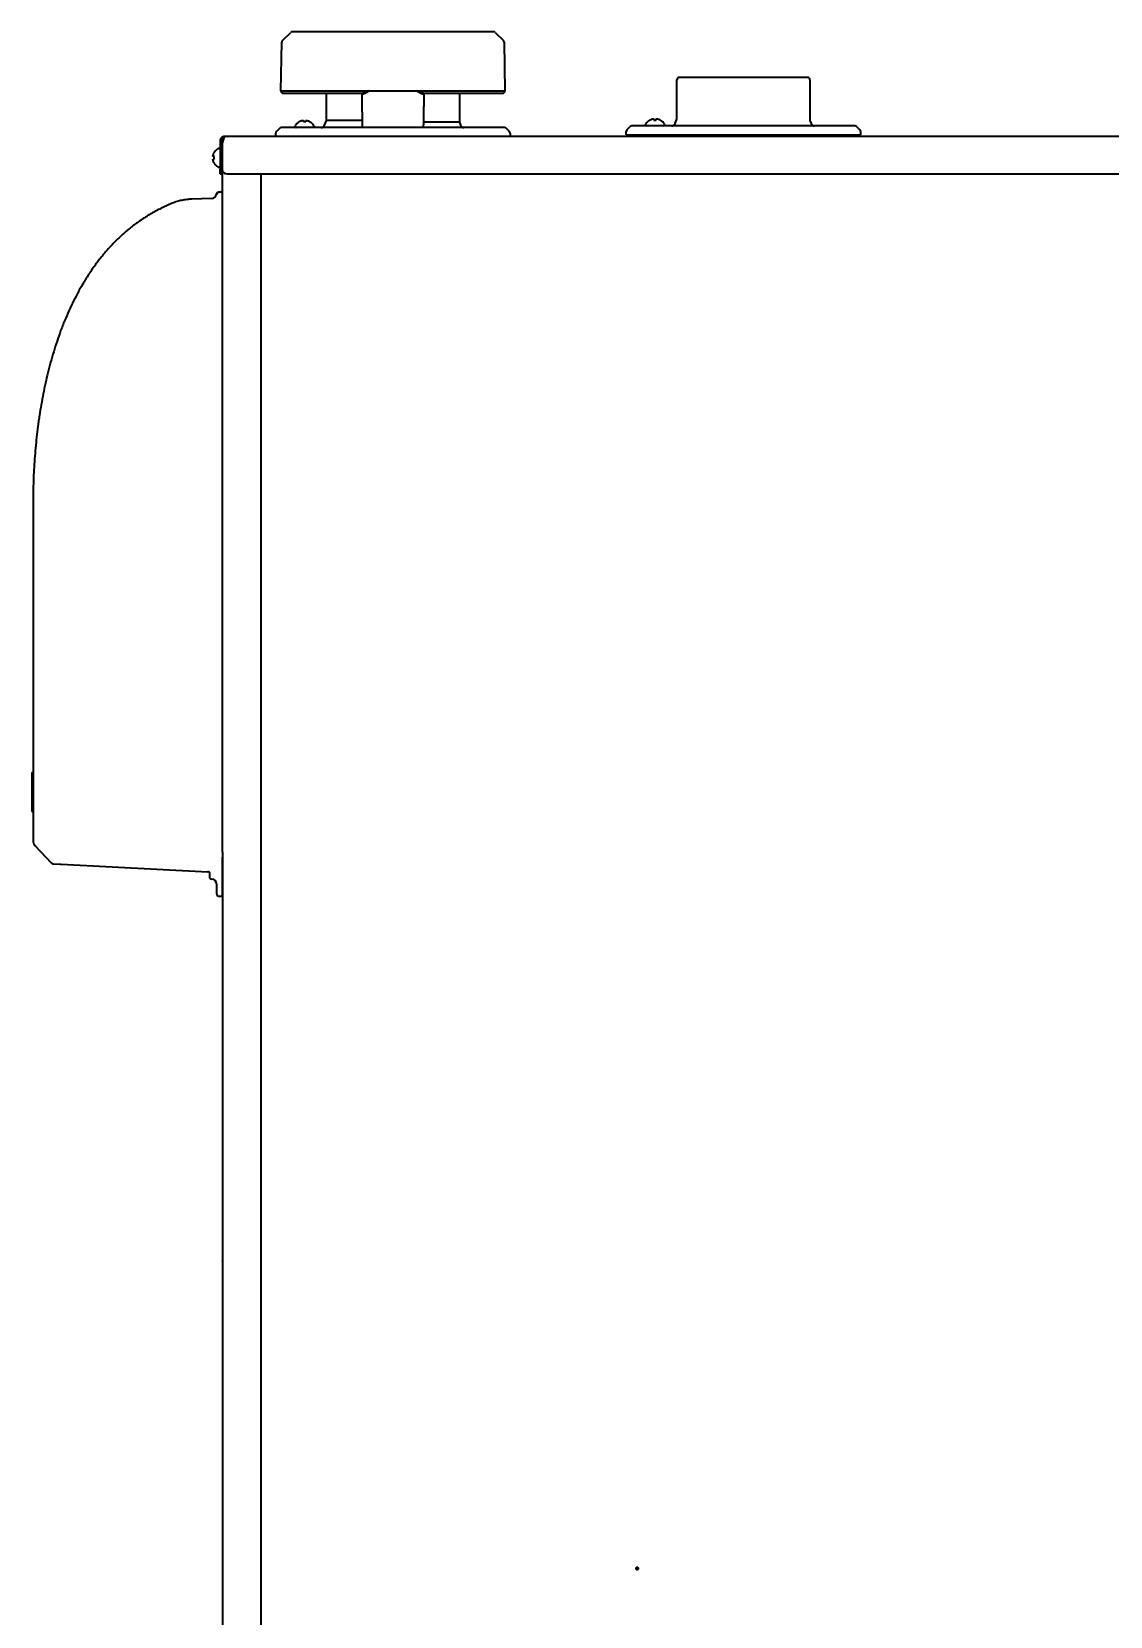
# Model space of a CAD drawing. Header units: inches. Extents: x 90 to 4162, y -443 to 3471.
# Drawn here: x 3251 to 3706, y 1648 to 2318 of the extents above; entities that cross this region are included whole.
import ezdxf

# ---------------------------------------------------------------- set-up
doc = ezdxf.new("R2010")
doc.units = ezdxf.units.IN
doc.layers.add('1', color=7, linetype='Continuous', true_color=0xffffff)

msp = doc.modelspace()

# ---------------------------------------------------------------- linework, layer by layer
at = {"layer": '1', "color": 7, "linetype": 'Continuous', "lineweight": 35}
for p, q in [((3356.84, 2314.04), (3360.33, 2317.47)), ((3445.94, 2317.76), (3361.03, 2317.76)), ((3446.64, 2317.47), (3450.13, 2314.04)), ((3356.18, 2292.76), (3356.54, 2313.35)), ((3450.42, 2313.35), (3450.78, 2292.76)), ((3523.4, 2280.98), (3523.4, 2297.46)), ((3523.4, 2280.98), (3523.4, 2297.46)), ((3541.24, 2298.46), (3524.4, 2298.46)), ((3541.24, 2298.46), (3524.4, 2298.46)), ((3543.66, 2298.46), (3541.24, 2298.46)), ((3543.66, 2298.46), (3541.24, 2298.46)), ((3545.42, 2298.46), (3543.66, 2298.46)), ((3545.42, 2298.46), (3543.66, 2298.46)), ((3557.57, 2298.46), (3545.42, 2298.46)), ((3557.57, 2298.46), (3545.42, 2298.46)), ((3559.33, 2298.46), (3557.57, 2298.46)), ((3559.33, 2298.46), (3557.57, 2298.46)), ((3561.76, 2298.46), (3559.33, 2298.46)), ((3561.76, 2298.46), (3559.33, 2298.46)), ((3578.6, 2298.46), (3561.76, 2298.46)), ((3578.6, 2298.46), (3561.76, 2298.46)), ((3579.6, 2297.46), (3579.6, 2280.21)), ((3579.6, 2297.46), (3579.6, 2280.21)), ((3356.18, 2292.74), (3356.18, 2292.76)), ((3356.18, 2292.76), (3450.78, 2292.76)), ((3357.18, 2291.76), (3390.64, 2291.76)), ((3375.38, 2280.28), (3375.38, 2291.76)), ((3375.38, 2280.28), (3375.38, 2291.76)), ((3416.33, 2291.76), (3449.78, 2291.76)), ((3431.58, 2291.76), (3431.58, 2279.51)), ((3431.58, 2291.76), (3431.58, 2279.51)), ((3450.78, 2292.76), (3450.78, 2292.74)), ((3354.28, 2275.55), (3355.69, 2276.96)), ((3354.28, 2275.55), (3355.69, 2276.96)), ((3450.57, 2277.26), (3356.4, 2277.26)), ((3450.57, 2277.26), (3356.4, 2277.26)), ((3362.17, 2277.69), (3362.17, 2277.89)), ((3366.16, 2277.26), (3362.56, 2277.29)), ((3363.88, 2279.75), (3363.88, 2279.72)), ((3368.48, 2279.68), (3368.48, 2279.71)), ((3370.17, 2277.82), (3370.16, 2277.62)), ((3374.64, 2278.24), (3375.38, 2280.28)), ((3374.64, 2278.24), (3375.38, 2280.28)), ((3390.36, 2280.28), (3375.38, 2280.28)), ((3390.36, 2280.28), (3375.38, 2280.28)), ((3431.58, 2279.51), (3416.57, 2279.51)), ((3431.58, 2279.51), (3416.57, 2279.51)), ((3431.58, 2279.51), (3432.04, 2278.24)), ((3431.58, 2279.51), (3432.04, 2278.24)), ((3451.28, 2276.96), (3452.69, 2275.55)), ((3451.28, 2276.96), (3452.69, 2275.55)), ((3502.29, 2276.25), (3503.7, 2277.66)), ((3502.29, 2276.25), (3503.7, 2277.66)), ((3598.58, 2277.96), (3504.41, 2277.96)), ((3598.58, 2277.96), (3504.41, 2277.96)), ((3510.17, 2278.36), (3510.17, 2278.56)), ((3511.87, 2280.43), (3511.87, 2280.4)), ((3516.47, 2280.4), (3516.47, 2280.43)), ((3518.17, 2278.56), (3518.17, 2278.36)), ((3522.66, 2278.94), (3523.4, 2280.98)), ((3522.66, 2278.94), (3523.4, 2280.98)), ((3579.6, 2280.21), (3580.06, 2278.94)), ((3579.6, 2280.21), (3580.06, 2278.94)), ((3599.29, 2277.66), (3600.7, 2276.25)), ((3599.29, 2277.66), (3600.7, 2276.25)), ((3330.5, 2271.66), (3330.5, 2271.54)), ((3330.5, 2271.54), (3330.5, 2270.7)), ((3330.5, 2270.7), (3330.5, 2259.66)), ((3331.3, 2271.66), (3331.3, 2271.54)), ((3331.3, 2270.7), (3331.3, 2271.54)), ((3331.3, 2270.7), (3331.3, 2259.66)), ((3331.4, 2270.7), (3331.4, 2259.66)), ((3331.58, 2271.54), (3331.64, 2271.66)), ((3332.55, 2273.46), (3332.3, 2273.46)), ((3332.55, 2273.46), (3332.52, 2273.45)), ((3991.25, 2273.46), (3332.55, 2273.46)), ((3353.98, 2273.46), (3353.98, 2274.84)), ((3353.98, 2273.46), (3353.98, 2274.84)), ((3452.98, 2274.84), (3452.98, 2273.46)), ((3452.98, 2274.84), (3452.98, 2273.46)), ((3502, 2274.16), (3502, 2275.54)), ((3502, 2274.16), (3502, 2275.54)), ((3502, 2274.16), (3560.09, 2274.16)), ((3502, 2274.16), (3560.09, 2274.16)), ((3536.59, 2274.16), (3536.59, 2273.46)), ((3536.59, 2274.16), (3536.59, 2273.46)), ((3560.09, 2274.16), (3601, 2274.16)), ((3560.09, 2274.16), (3601, 2274.16)), ((3601, 2275.54), (3601, 2274.16)), ((3601, 2275.54), (3601, 2274.16)), ((3328.05, 2266.76), (3328.02, 2266.76)), ((3329.9, 2268.46), (3330.1, 2268.46)), ((3331.3, 2266.06), (3331.4, 2266.06)), ((3328.02, 2262.16), (3328.05, 2262.16)), ((3330.1, 2260.46), (3329.9, 2260.46)), ((3330.5, 2257.66), (3330.5, 2259.66)), ((3330.5, 2257.66), (3331.3, 2257.66)), ((3331.4, 2262.86), (3331.3, 2262.86)), ((3331.3, 2257.66), (3331.3, 2259.66)), ((3331.48, 2242.42), (3331.48, 2257.66)), ((3333.4, 2257.66), (3990.4, 2257.66)), ((3347.7, 2257.66), (3347.7, 1254.96)), ((3331.48, 2249.96), (3329.92, 2249.9)), ((3331.48, 2248.49), (3331.48, 2249.96)), ((3327.05, 2247.3), (3318.51, 2247)), ((3331.5, 2244.43), (3331.48, 2244.43)), ((3331.5, 1971.02), (3331.48, 2242.42)), ((3251.48, 2118.8), (3251.48, 1975.85)), ((3250.98, 2004.72), (3251.48, 2004.72)), ((3250.91, 1999.34), (3250.98, 1999.34)), ((3250.98, 1996.21), (3250.98, 1995.87)), ((3250.98, 1993.58), (3250.91, 1993.58)), ((3250.98, 1988.19), (3251.48, 1988.19)), ((3252.3, 1973.78), (3252.32, 1973.76)), ((3252.32, 1973.76), (3259.19, 1966.52)), ((3331.48, 1965.5), (3331.48, 1969.03)), ((3331.5, 1971.02), (3331.5, 1348.41)), ((3259.86, 1966.21), (3260.06, 1966.2)), ((3260.06, 1966.2), (3262.94, 1966.05)), ((3262.94, 1966.05), (3263.42, 1966.02)), ((3263.42, 1966.02), (3325.33, 1962.78)), ((3325.33, 1962.78), (3325.42, 1962.78)), ((3325.98, 1962.52), (3325.98, 1961.83)), ((3325.98, 1961.83), (3325.98, 1960.66)), ((3331.48, 1968.37), (3331.5, 1968.37)), ((3331.5, 1965.54), (3331.48, 1965.54)), ((3331.48, 1953.92), (3331.48, 1965.5)), ((3326.94, 1959.66), (3327.05, 1959.66)), ((3328.98, 1957.66), (3328.98, 1953.51)), ((3329.94, 1952.51), (3331.48, 1952.45)), ((3331.48, 1952.45), (3331.48, 1953.92)), ((3331.48, 1950.88), (3331.48, 1681.03)), ((3331.5, 1805.63), (3331.48, 1805.63))]:
    msp.add_line(p, q, dxfattribs=at)
for centre, radius, start, end in [((3361.03, 2316.76), 1, 90, 134.5), ((3445.94, 2316.76), 1, 45.5, 90), ((3357.54, 2313.33), 1, 134.5, 179), ((3449.42, 2313.33), 1, 1, 45.5), ((3524.4, 2297.46), 1, 90, 180), ((3524.4, 2297.46), 1, 90, 180), ((3578.6, 2297.46), 1, 0, 90), ((3578.6, 2297.46), 1, 0, 90), ((3357.18, 2292.76), 1, 181, 270), ((3449.78, 2292.76), 1, 270, 359), ((3356.4, 2276.26), 1, 90, 135), ((3356.4, 2276.26), 1, 90, 135), ((3362.57, 2277.89), 0.4, 149.19882, 179.5), ((3362.57, 2277.69), 0.4, 179.5, 269.5), ((3366.35, 2275.63), 4.8, 121.08135, 149.19882), ((3363.96, 2276.68), 0.6, 75.45719, 89.5), ((3366.15, 2275.95), 3.78, 89.50347, 97.10405), ((3366.15, 2275.95), 3.78, 81.89593, 89.49655), ((3365.95, 2275.64), 4.8, 29.80118, 57.91627), ((3369.76, 2277.63), 0.4, 292.86625, 359.5), ((3369.77, 2277.83), 0.4, 359.5, 29.80118), ((3373.23, 2278.76), 1.5, 270, 340), ((3373.23, 2278.76), 1.5, 270, 340), ((3433.45, 2278.76), 1.5, 200, 270), ((3433.45, 2278.76), 1.5, 200, 270), ((3450.57, 2276.26), 1, 45, 90), ((3450.57, 2276.26), 1, 45, 90), ((3504.41, 2276.96), 1, 90, 135), ((3504.41, 2276.96), 1, 90, 135), ((3510.57, 2278.56), 0.4, 149.69882, 180), ((3510.57, 2278.36), 0.4, 180, 270), ((3514.37, 2276.34), 4.8, 121.37271, 149.69882), ((3513.98, 2276.34), 4.8, 30.30118, 58.62729), ((3517.77, 2278.36), 0.4, 270, 0), ((3517.77, 2278.56), 0.4, 0, 30.30118), ((3521.25, 2279.46), 1.5, 270, 340), ((3521.25, 2279.46), 1.5, 270, 340), ((3581.47, 2279.46), 1.5, 200, 270), ((3581.47, 2279.46), 1.5, 200, 270), ((3598.58, 2276.96), 1, 45, 90), ((3598.58, 2276.96), 1, 45, 90), ((3333.4, 2270.7), 2, 155, 180), ((3354.98, 2274.84), 1, 135, 180), ((3354.98, 2274.84), 1, 135, 180), ((3451.98, 2274.84), 1, 0, 45), ((3451.98, 2274.84), 1, 0, 45), ((3503, 2275.54), 1, 135, 180), ((3503, 2275.54), 1, 135, 180), ((3600, 2275.54), 1, 0, 45), ((3600, 2275.54), 1, 0, 45), ((3332.12, 2264.26), 4.8, 120.30118, 148.62729), ((3329.9, 2268.06), 0.4, 90, 120.30118), ((3330.1, 2268.06), 0.4, 0, 90), ((3332.12, 2264.66), 4.8, 211.37271, 239.69882), ((3329.9, 2260.86), 0.4, 239.69882, 270), ((3330.1, 2260.86), 0.4, 270, 0), ((3333.4, 2259.66), 2, 180, 270), ((3329.95, 2248.9), 1, 92, 172.37643), ((3326.98, 2249.3), 2, 272, 352.37643), ((3259.92, 1967.21), 1, 223.5, 267), ((3326.98, 1960.66), 1, 180, 268), ((3326.98, 1957.66), 2, 0, 88), ((3329.98, 1953.51), 1, 180, 268), ((3330.5, 1798.42), 1, 348.582, 0)]:
    msp.add_arc(centre, radius, start, end, dxfattribs=at)
at = {"layer": '1', "color": 7, "linetype": 'Continuous', "lineweight": 35, "extrusion": (0, 0, -1)}
for centre, major_axis, ratio, start_param, end_param in [((3329.95, 2248.9), (0.035, -0.999), 0.99992, 1.732165, 3.141593), ((3254.48, 1975.85), (-0.03, 3), 0.999945, 4.711245, 4.721764), ((3253.75, 1975.16), (-1.45, -1.38), 0.215792, 5.749991, 6.283185), ((3253.77, 1975.14), (-1.45, -1.38), 0.267944, 5.759002, 6.283185)]:
    msp.add_ellipse(centre, major_axis=major_axis, ratio=ratio, start_param=start_param, end_param=end_param, dxfattribs=at)
at = {"layer": '1', "color": 7, "linetype": 'Continuous', "lineweight": 35}
for points, degree in [([(3390.27, 2291.89), (3390.53, 2277.26)], 1), ([(3416.05, 2291.78), (3416.25, 2291.74)], 1), ([(3416.44, 2277.26), (3416.7, 2291.89)], 1), ([(3365.19, 2280.26), (3365.21, 2280.26), (3365.27, 2280.27), (3365.34, 2280.27), (3365.41, 2280.28), (3365.48, 2280.27), (3365.55, 2280.27), (3365.62, 2280.27), (3365.66, 2280.26), (3365.69, 2280.26)], 3), ([(3365.69, 2280.26), (3365.69, 2280.24), (3365.69, 2280.21), (3365.69, 2280.16), (3365.69, 2280.11), (3365.69, 2280.04), (3365.69, 2279.98), (3365.68, 2279.9), (3365.68, 2279.82), (3365.68, 2279.75), (3365.68, 2279.71)], 3), ([(3366.69, 2280.25), (3366.71, 2280.25), (3366.76, 2280.26), (3366.83, 2280.26), (3366.9, 2280.26), (3366.97, 2280.26), (3367.04, 2280.26), (3367.12, 2280.25), (3367.16, 2280.25), (3367.19, 2280.24)], 3), ([(3367.19, 2280.24), (3367.24, 2280.23), (3367.35, 2280.2), (3367.51, 2280.15), (3367.67, 2280.09), (3367.82, 2280.03), (3367.98, 2279.96), (3368.13, 2279.88), (3368.3, 2279.79), (3368.42, 2279.72), (3368.48, 2279.68)], 3), ([(3513.17, 2280.95), (3513.2, 2280.96), (3513.25, 2280.96), (3513.32, 2280.97), (3513.39, 2280.97), (3513.46, 2280.97), (3513.53, 2280.97), (3513.6, 2280.96), (3513.65, 2280.96), (3513.67, 2280.95)], 3), ([(3513.67, 2280.95), (3513.67, 2280.94), (3513.67, 2280.91), (3513.67, 2280.86), (3513.67, 2280.8), (3513.67, 2280.74), (3513.67, 2280.67), (3513.67, 2280.6), (3513.67, 2280.51), (3513.67, 2280.44), (3513.67, 2280.4)], 3), ([(3513.67, 2280.4), (3513.84, 2280.42), (3514.17, 2280.45), (3514.51, 2280.42), (3514.67, 2280.4)], 3), ([(3514.67, 2280.95), (3514.7, 2280.96), (3514.75, 2280.96), (3514.83, 2280.97), (3514.9, 2280.97), (3514.97, 2280.97), (3515.04, 2280.97), (3515.11, 2280.96), (3515.15, 2280.96), (3515.17, 2280.95)], 3), ([(3515.17, 2280.95), (3515.23, 2280.94), (3515.34, 2280.91), (3515.5, 2280.86), (3515.66, 2280.8), (3515.81, 2280.74), (3515.96, 2280.67), (3516.12, 2280.6), (3516.29, 2280.51), (3516.41, 2280.44), (3516.47, 2280.4)], 3), ([(3331.3, 2271.66), (3330.5, 2271.66)], 1), ([(3327.5, 2264.96), (3327.5, 2264.98), (3327.49, 2265.03), (3327.49, 2265.11), (3327.48, 2265.18), (3327.48, 2265.25), (3327.49, 2265.32), (3327.49, 2265.39), (3327.5, 2265.43), (3327.5, 2265.46)], 3), ([(3327.5, 2263.46), (3327.5, 2263.48), (3327.49, 2263.53), (3327.49, 2263.6), (3327.48, 2263.67), (3327.48, 2263.74), (3327.49, 2263.81), (3327.49, 2263.89), (3327.5, 2263.93), (3327.5, 2263.96)], 3), ([(3327.5, 2265.46), (3327.51, 2265.51), (3327.54, 2265.62), (3327.6, 2265.78), (3327.65, 2265.94), (3327.71, 2266.09), (3327.78, 2266.25), (3327.85, 2266.4), (3327.94, 2266.57), (3328.01, 2266.69), (3328.05, 2266.76)], 3), ([(3327.5, 2263.96), (3327.51, 2263.96), (3327.54, 2263.96), (3327.6, 2263.96), (3327.65, 2263.96), (3327.71, 2263.96), (3327.78, 2263.96), (3327.85, 2263.96), (3327.94, 2263.96), (3328.01, 2263.96), (3328.05, 2263.96)], 3), ([(3328.05, 2263.96), (3328.03, 2264.12), (3328.01, 2264.46), (3328.03, 2264.79), (3328.05, 2264.96)], 3), ([(3318.51, 2247), (3318.5, 2247), (3318.49, 2247), (3318.48, 2247)], 3)]:
    msp.add_open_spline(points, degree=degree, dxfattribs=at)
for points, knots in [([(3390.28, 2291.71), (3390.28, 2291.71), (3390.28, 2291.7), (3390.28, 2291.69), (3390.28, 2291.68), (3390.29, 2291.68), (3390.29, 2291.67), (3390.29, 2291.66), (3390.29, 2291.65), (3390.29, 2291.64), (3390.29, 2291.63), (3390.29, 2291.63), (3390.3, 2291.62), (3390.3, 2291.61), (3390.3, 2291.6), (3390.3, 2291.59), (3390.31, 2291.58), (3390.31, 2291.57), (3390.32, 2291.56), (3390.32, 2291.55), (3390.33, 2291.54), (3390.33, 2291.53), (3390.34, 2291.53), (3390.35, 2291.52), (3390.35, 2291.52), (3390.36, 2291.52), (3390.37, 2291.51), (3390.38, 2291.51), (3390.38, 2291.51), (3390.39, 2291.51)], [0, 0, 0, 0, 0.017533, 0.041523, 0.065552, 0.089626, 0.11375, 0.13793, 0.162169, 0.186474, 0.210849, 0.2353, 0.259831, 0.284448, 0.309154, 0.358, 0.406777, 0.455521, 0.50427, 0.55306, 0.601929, 0.650912, 0.700045, 0.749366, 0.798909, 0.84871, 0.898803, 0.949222, 1, 1, 1, 1]), ([(3390.39, 2291.51), (3390.39, 2291.51), (3390.39, 2291.51), (3390.4, 2291.51), (3390.41, 2291.51), (3390.42, 2291.51), (3390.43, 2291.51), (3390.43, 2291.51), (3390.44, 2291.51), (3390.45, 2291.51), (3390.46, 2291.51), (3390.47, 2291.51), (3390.48, 2291.51), (3390.49, 2291.51), (3390.5, 2291.51), (3390.51, 2291.51), (3390.52, 2291.51), (3390.53, 2291.51), (3390.54, 2291.51), (3390.55, 2291.51), (3390.57, 2291.51), (3390.58, 2291.51), (3390.59, 2291.51), (3390.6, 2291.51), (3390.61, 2291.51), (3390.63, 2291.51), (3390.64, 2291.51), (3390.65, 2291.51), (3390.66, 2291.51), (3390.68, 2291.51), (3390.69, 2291.51), (3390.7, 2291.51), (3390.72, 2291.51), (3390.73, 2291.51), (3390.75, 2291.51), (3390.76, 2291.51), (3390.78, 2291.51), (3390.79, 2291.51), (3390.81, 2291.51), (3390.82, 2291.51), (3390.84, 2291.51), (3390.85, 2291.51), (3390.85, 2291.51)], [0, 0, 0, 0, 0.02538, 0.05074, 0.076081, 0.101403, 0.126705, 0.151987, 0.17725, 0.202494, 0.227718, 0.252922, 0.278107, 0.303273, 0.328419, 0.353545, 0.378653, 0.40374, 0.428808, 0.453857, 0.478886, 0.503896, 0.528886, 0.553857, 0.578808, 0.60374, 0.628652, 0.653545, 0.678418, 0.703272, 0.728106, 0.752921, 0.777717, 0.802493, 0.827249, 0.851986, 0.876704, 0.901402, 0.926081, 0.95074, 0.97538, 1, 1, 1, 1]), ([(3393.4, 2292.74), (3393.39, 2292.73), (3393.37, 2292.72), (3393.33, 2292.71), (3393.29, 2292.69), (3393.26, 2292.68), (3393.22, 2292.66), (3393.19, 2292.65), (3393.15, 2292.63), (3393.12, 2292.62), (3393.09, 2292.6), (3393.05, 2292.59), (3393.02, 2292.57), (3392.99, 2292.56), (3392.95, 2292.54), (3392.92, 2292.53), (3392.89, 2292.52), (3392.86, 2292.5), (3392.83, 2292.49), (3392.79, 2292.48), (3392.76, 2292.46), (3392.73, 2292.45), (3392.7, 2292.44), (3392.67, 2292.42), (3392.64, 2292.41), (3392.61, 2292.4), (3392.59, 2292.39), (3392.56, 2292.37), (3392.53, 2292.36), (3392.5, 2292.35), (3392.47, 2292.34), (3392.45, 2292.33), (3392.42, 2292.31), (3392.39, 2292.3), (3392.37, 2292.29), (3392.34, 2292.28), (3392.31, 2292.27), (3392.29, 2292.26), (3392.26, 2292.25), (3392.24, 2292.24), (3392.21, 2292.23), (3392.19, 2292.22), (3392.17, 2292.21), (3392.14, 2292.2), (3392.12, 2292.19), (3392.1, 2292.18), (3392.07, 2292.17), (3392.05, 2292.16), (3392.03, 2292.15), (3392.01, 2292.14), (3391.99, 2292.14), (3391.96, 2292.13), (3391.94, 2292.12), (3391.92, 2292.11), (3391.9, 2292.1), (3391.88, 2292.09), (3391.86, 2292.09), (3391.84, 2292.08), (3391.82, 2292.07), (3391.8, 2292.06), (3391.79, 2292.06), (3391.77, 2292.05), (3391.75, 2292.04), (3391.73, 2292.04), (3391.71, 2292.03), (3391.7, 2292.02), (3391.68, 2292.02), (3391.65, 2292.01), (3391.61, 2291.99), (3391.56, 2291.97), (3391.51, 2291.95), (3391.46, 2291.94), (3391.41, 2291.92), (3391.37, 2291.91), (3391.32, 2291.89), (3391.28, 2291.88), (3391.23, 2291.86), (3391.19, 2291.85), (3391.15, 2291.84), (3391.11, 2291.83), (3391.07, 2291.82), (3391.03, 2291.81), (3390.99, 2291.8), (3390.96, 2291.79), (3390.92, 2291.79), (3390.89, 2291.78), (3390.85, 2291.77), (3390.82, 2291.77), (3390.79, 2291.77), (3390.75, 2291.76), (3390.72, 2291.76), (3390.69, 2291.76), (3390.67, 2291.76), (3390.65, 2291.76), (3390.64, 2291.76)], [0, 0, 0, 0, 0.011672, 0.023259, 0.03476, 0.046176, 0.057505, 0.068749, 0.079908, 0.09098, 0.101967, 0.112867, 0.123682, 0.134411, 0.145054, 0.155611, 0.166082, 0.176467, 0.186766, 0.196979, 0.207106, 0.217146, 0.227101, 0.23697, 0.246752, 0.256449, 0.266059, 0.275583, 0.285021, 0.294373, 0.303639, 0.312819, 0.321912, 0.33092, 0.339841, 0.348677, 0.357426, 0.36609, 0.374667, 0.383158, 0.391564, 0.399883, 0.408116, 0.416263, 0.424325, 0.4323, 0.44019, 0.447994, 0.455712, 0.463344, 0.47089, 0.478351, 0.485726, 0.493015, 0.500218, 0.507336, 0.514368, 0.521315, 0.528176, 0.534951, 0.541641, 0.548246, 0.554765, 0.561199, 0.567547, 0.573811, 0.579988, 0.586081, 0.604999, 0.623671, 0.642098, 0.660281, 0.67822, 0.695916, 0.713369, 0.73058, 0.74755, 0.76428, 0.780769, 0.79702, 0.813033, 0.828809, 0.844349, 0.859653, 0.874723, 0.88956, 0.904165, 0.918538, 0.932682, 0.946598, 0.960286, 0.973748, 0.986986, 1, 1, 1, 1]), ([(3390.85, 2291.51), (3390.86, 2291.51), (3390.86, 2291.51), (3390.88, 2291.51), (3390.89, 2291.51), (3390.9, 2291.51), (3390.91, 2291.52), (3390.93, 2291.52), (3390.94, 2291.52), (3390.95, 2291.52), (3390.97, 2291.52), (3390.98, 2291.52), (3391, 2291.53), (3391.01, 2291.53), (3391.02, 2291.53), (3391.04, 2291.53), (3391.05, 2291.54), (3391.07, 2291.54), (3391.08, 2291.54), (3391.1, 2291.55), (3391.11, 2291.55), (3391.13, 2291.56), (3391.14, 2291.56), (3391.16, 2291.57), (3391.17, 2291.57), (3391.19, 2291.57), (3391.21, 2291.58), (3391.22, 2291.59), (3391.24, 2291.59), (3391.26, 2291.6), (3391.3, 2291.61), (3391.38, 2291.64), (3391.5, 2291.7), (3391.63, 2291.76), (3391.76, 2291.82), (3391.88, 2291.88), (3391.99, 2291.94), (3392.1, 2292), (3392.2, 2292.05), (3392.29, 2292.11), (3392.39, 2292.16), (3392.48, 2292.21), (3392.55, 2292.25), (3392.59, 2292.27), (3392.64, 2292.3), (3392.69, 2292.33), (3392.74, 2292.36), (3392.79, 2292.39), (3392.84, 2292.42), (3392.89, 2292.45), (3392.95, 2292.48), (3393, 2292.51), (3393.06, 2292.54), (3393.11, 2292.57), (3393.17, 2292.6), (3393.23, 2292.64), (3393.28, 2292.67), (3393.34, 2292.7), (3393.38, 2292.73), (3393.4, 2292.74)], [0, 0, 0, 0, 0.006738, 0.013499, 0.020284, 0.027094, 0.033929, 0.04079, 0.047676, 0.05459, 0.06153, 0.068497, 0.075493, 0.082517, 0.089569, 0.096651, 0.103762, 0.110903, 0.118075, 0.125278, 0.132512, 0.139777, 0.147075, 0.154405, 0.161768, 0.169164, 0.176594, 0.184057, 0.191555, 0.199088, 0.206656, 0.254567, 0.305162, 0.358506, 0.414655, 0.457585, 0.501321, 0.545878, 0.578226, 0.612681, 0.649245, 0.687919, 0.704392, 0.721099, 0.738041, 0.755219, 0.772632, 0.79028, 0.808165, 0.826285, 0.844641, 0.863233, 0.882062, 0.901126, 0.920428, 0.939966, 0.95974, 0.979752, 1, 1, 1, 1]), ([(3416.33, 2291.76), (3416.33, 2291.76), (3416.32, 2291.76), (3416.3, 2291.76), (3416.29, 2291.76), (3416.27, 2291.76), (3416.26, 2291.76), (3416.24, 2291.76), (3416.23, 2291.76), (3416.21, 2291.76), (3416.2, 2291.76), (3416.18, 2291.77), (3416.17, 2291.77), (3416.15, 2291.77), (3416.13, 2291.77), (3416.12, 2291.77), (3416.1, 2291.78), (3416.08, 2291.78), (3416.06, 2291.78), (3416.05, 2291.79), (3416.03, 2291.79), (3416.01, 2291.79), (3415.99, 2291.8), (3415.98, 2291.8), (3415.96, 2291.8), (3415.94, 2291.81), (3415.92, 2291.81), (3415.9, 2291.82), (3415.88, 2291.82), (3415.86, 2291.83), (3415.84, 2291.83), (3415.82, 2291.84), (3415.8, 2291.84), (3415.78, 2291.85), (3415.76, 2291.86), (3415.74, 2291.86), (3415.72, 2291.87), (3415.7, 2291.88), (3415.67, 2291.88), (3415.65, 2291.89), (3415.63, 2291.9), (3415.61, 2291.9), (3415.58, 2291.91), (3415.56, 2291.92), (3415.54, 2291.93), (3415.52, 2291.93), (3415.49, 2291.94), (3415.47, 2291.95), (3415.44, 2291.96), (3415.42, 2291.97), (3415.4, 2291.98), (3415.37, 2291.99), (3415.35, 2292), (3415.32, 2292), (3415.3, 2292.01), (3415.27, 2292.02), (3415.24, 2292.03), (3415.22, 2292.04), (3415.19, 2292.05), (3415.16, 2292.06), (3415.13, 2292.08), (3415.1, 2292.09), (3415.07, 2292.1), (3415.04, 2292.11), (3415.01, 2292.12), (3414.97, 2292.14), (3414.94, 2292.15), (3414.9, 2292.17), (3414.87, 2292.18), (3414.83, 2292.2), (3414.79, 2292.21), (3414.75, 2292.23), (3414.71, 2292.25), (3414.67, 2292.26), (3414.63, 2292.28), (3414.58, 2292.3), (3414.54, 2292.32), (3414.49, 2292.34), (3414.45, 2292.36), (3414.4, 2292.38), (3414.35, 2292.4), (3414.3, 2292.42), (3414.25, 2292.44), (3414.2, 2292.46), (3414.15, 2292.49), (3414.09, 2292.51), (3414.04, 2292.53), (3413.98, 2292.56), (3413.93, 2292.58), (3413.87, 2292.61), (3413.81, 2292.63), (3413.75, 2292.66), (3413.69, 2292.69), (3413.63, 2292.71), (3413.59, 2292.73), (3413.56, 2292.74)], [0, 0, 0, 0, 0.00651, 0.01307, 0.019681, 0.026343, 0.033056, 0.03982, 0.046635, 0.053501, 0.060419, 0.067389, 0.07441, 0.081484, 0.088609, 0.095787, 0.103017, 0.1103, 0.117636, 0.125024, 0.132465, 0.139959, 0.147506, 0.155106, 0.16276, 0.170467, 0.178228, 0.186042, 0.193911, 0.201833, 0.209809, 0.217839, 0.225924, 0.234062, 0.242255, 0.250503, 0.258805, 0.267162, 0.275573, 0.28404, 0.292561, 0.301137, 0.309768, 0.318455, 0.327197, 0.335993, 0.344846, 0.353753, 0.362716, 0.371735, 0.38081, 0.38994, 0.399125, 0.408367, 0.417664, 0.42659, 0.435804, 0.445304, 0.455092, 0.465168, 0.475531, 0.486183, 0.497122, 0.50835, 0.519867, 0.531672, 0.543766, 0.556149, 0.568821, 0.581782, 0.595033, 0.608573, 0.622403, 0.636523, 0.650932, 0.665631, 0.68062, 0.695899, 0.711469, 0.727328, 0.743477, 0.759916, 0.776646, 0.793665, 0.810975, 0.828574, 0.846463, 0.864642, 0.883111, 0.90187, 0.920918, 0.940255, 0.959881, 0.979796, 1, 1, 1, 1]), ([(3413.56, 2292.74), (3413.57, 2292.73), (3413.59, 2292.72), (3413.62, 2292.71), (3413.65, 2292.69), (3413.68, 2292.67), (3413.71, 2292.66), (3413.74, 2292.64), (3413.76, 2292.62), (3413.79, 2292.61), (3413.82, 2292.59), (3413.85, 2292.58), (3413.87, 2292.56), (3413.9, 2292.54), (3413.93, 2292.53), (3413.95, 2292.51), (3413.98, 2292.5), (3414.01, 2292.48), (3414.03, 2292.47), (3414.06, 2292.45), (3414.08, 2292.44), (3414.11, 2292.42), (3414.13, 2292.41), (3414.16, 2292.4), (3414.18, 2292.38), (3414.21, 2292.37), (3414.23, 2292.35), (3414.26, 2292.34), (3414.28, 2292.33), (3414.31, 2292.31), (3414.33, 2292.3), (3414.35, 2292.29), (3414.37, 2292.27), (3414.4, 2292.26), (3414.42, 2292.25), (3414.44, 2292.24), (3414.47, 2292.22), (3414.49, 2292.21), (3414.51, 2292.2), (3414.53, 2292.19), (3414.55, 2292.17), (3414.57, 2292.16), (3414.59, 2292.15), (3414.62, 2292.14), (3414.64, 2292.13), (3414.66, 2292.12), (3414.68, 2292.1), (3414.7, 2292.09), (3414.72, 2292.08), (3414.74, 2292.07), (3414.76, 2292.06), (3414.78, 2292.05), (3414.79, 2292.04), (3414.81, 2292.03), (3414.83, 2292.02), (3414.85, 2292.01), (3414.87, 2292), (3414.89, 2291.99), (3414.91, 2291.98), (3414.92, 2291.97), (3414.94, 2291.96), (3414.96, 2291.95), (3414.98, 2291.94), (3414.99, 2291.93), (3415.01, 2291.92), (3415.03, 2291.91), (3415.04, 2291.91), (3415.06, 2291.9), (3415.07, 2291.89), (3415.09, 2291.88), (3415.11, 2291.87), (3415.12, 2291.86), (3415.14, 2291.86), (3415.15, 2291.85), (3415.17, 2291.84), (3415.18, 2291.83), (3415.24, 2291.8), (3415.34, 2291.76), (3415.46, 2291.7), (3415.58, 2291.64), (3415.67, 2291.61), (3415.73, 2291.59), (3415.76, 2291.58), (3415.79, 2291.57), (3415.82, 2291.56), (3415.85, 2291.55), (3415.88, 2291.55), (3415.91, 2291.54), (3415.94, 2291.53), (3415.96, 2291.53), (3415.99, 2291.52), (3416.02, 2291.52), (3416.04, 2291.52), (3416.07, 2291.51), (3416.09, 2291.51), (3416.11, 2291.51), (3416.12, 2291.51)], [0, 0, 0, 0, 0.009824, 0.019593, 0.029307, 0.038966, 0.04857, 0.058119, 0.067613, 0.077053, 0.086437, 0.095767, 0.105042, 0.114262, 0.123427, 0.132537, 0.141593, 0.150594, 0.15954, 0.168431, 0.177267, 0.186049, 0.194776, 0.203448, 0.212066, 0.220629, 0.229137, 0.237591, 0.24599, 0.254335, 0.262624, 0.27086, 0.27904, 0.287167, 0.295238, 0.303256, 0.311218, 0.319127, 0.326981, 0.33478, 0.342525, 0.350216, 0.357852, 0.365434, 0.372962, 0.380435, 0.387854, 0.395219, 0.40253, 0.409787, 0.416989, 0.424137, 0.431232, 0.438272, 0.445258, 0.45219, 0.459068, 0.465892, 0.472662, 0.479379, 0.486041, 0.49265, 0.499205, 0.505706, 0.512153, 0.518547, 0.524887, 0.531174, 0.537407, 0.543586, 0.549712, 0.555785, 0.561804, 0.56777, 0.573683, 0.579542, 0.585348, 0.641474, 0.6948, 0.745383, 0.793286, 0.807889, 0.822363, 0.836709, 0.85093, 0.865031, 0.879012, 0.892877, 0.90663, 0.920272, 0.933808, 0.94724, 0.960572, 0.973807, 0.986949, 1, 1, 1, 1]), ([(3416.12, 2291.51), (3416.12, 2291.51), (3416.13, 2291.51), (3416.15, 2291.51), (3416.16, 2291.51), (3416.18, 2291.51), (3416.19, 2291.51), (3416.21, 2291.51), (3416.22, 2291.51), (3416.24, 2291.51), (3416.25, 2291.51), (3416.26, 2291.51), (3416.28, 2291.51), (3416.29, 2291.51), (3416.3, 2291.51), (3416.32, 2291.51), (3416.33, 2291.51), (3416.34, 2291.51), (3416.35, 2291.51), (3416.37, 2291.51), (3416.38, 2291.51), (3416.39, 2291.51), (3416.4, 2291.51), (3416.41, 2291.51), (3416.42, 2291.51), (3416.44, 2291.51), (3416.45, 2291.51), (3416.46, 2291.51), (3416.47, 2291.51), (3416.48, 2291.51), (3416.49, 2291.51), (3416.5, 2291.51), (3416.51, 2291.51), (3416.52, 2291.51), (3416.52, 2291.51), (3416.53, 2291.51), (3416.54, 2291.51), (3416.55, 2291.51), (3416.56, 2291.51), (3416.57, 2291.51), (3416.57, 2291.51), (3416.58, 2291.51), (3416.58, 2291.51)], [0, 0, 0, 0, 0.024625, 0.049269, 0.073932, 0.098615, 0.123317, 0.148038, 0.172778, 0.197538, 0.222317, 0.247114, 0.271932, 0.296768, 0.321624, 0.346499, 0.371393, 0.396306, 0.421239, 0.446191, 0.471162, 0.496152, 0.521162, 0.546191, 0.571239, 0.596306, 0.621392, 0.646498, 0.671623, 0.696767, 0.721931, 0.747114, 0.772316, 0.797537, 0.822777, 0.848037, 0.873316, 0.898614, 0.923932, 0.949269, 0.974625, 1, 1, 1, 1]), ([(3416.58, 2291.51), (3416.58, 2291.51), (3416.59, 2291.51), (3416.59, 2291.51), (3416.59, 2291.51), (3416.6, 2291.51), (3416.6, 2291.51), (3416.6, 2291.52), (3416.61, 2291.52), (3416.61, 2291.52), (3416.62, 2291.52), (3416.62, 2291.52), (3416.62, 2291.52), (3416.63, 2291.53), (3416.63, 2291.53), (3416.63, 2291.53), (3416.63, 2291.54), (3416.64, 2291.54), (3416.64, 2291.54), (3416.64, 2291.55), (3416.65, 2291.55), (3416.65, 2291.56), (3416.65, 2291.56), (3416.65, 2291.57), (3416.66, 2291.57), (3416.66, 2291.58), (3416.66, 2291.58), (3416.66, 2291.59), (3416.66, 2291.59), (3416.67, 2291.6), (3416.67, 2291.61), (3416.67, 2291.62), (3416.68, 2291.63), (3416.68, 2291.65), (3416.68, 2291.66), (3416.68, 2291.68), (3416.69, 2291.7), (3416.69, 2291.71), (3416.69, 2291.71)], [0, 0, 0, 0, 0.024484, 0.048879, 0.073189, 0.097419, 0.121571, 0.145649, 0.169657, 0.1936, 0.21748, 0.241301, 0.265069, 0.288785, 0.312455, 0.336083, 0.359672, 0.383226, 0.40675, 0.430248, 0.453723, 0.47718, 0.500622, 0.524055, 0.547481, 0.570906, 0.594332, 0.617765, 0.641209, 0.664667, 0.688143, 0.735848, 0.783239, 0.830354, 0.877228, 0.923899, 0.970405, 1, 1, 1, 1]), ([(3363.88, 2279.72), (3364.09, 2279.84), (3364.3, 2279.95), (3364.62, 2280.09), (3364.73, 2280.13), (3364.96, 2280.2), (3365.07, 2280.23), (3365.19, 2280.26)], [0, 0, 0, 0, 0.5, 0.5, 0.75, 0.75, 1, 1, 1, 1]), ([(3366.68, 2279.7), (3366.68, 2279.82), (3366.68, 2279.93), (3366.69, 2280.07), (3366.69, 2280.11), (3366.69, 2280.18), (3366.69, 2280.22), (3366.69, 2280.25)], [0, 0, 0, 0, 0.5, 0.5, 0.75, 0.75, 1, 1, 1, 1]), ([(3511.87, 2280.4), (3512.08, 2280.53), (3512.29, 2280.63), (3512.61, 2280.77), (3512.72, 2280.81), (3512.95, 2280.89), (3513.06, 2280.92), (3513.17, 2280.95)], [0, 0, 0, 0, 0.5, 0.5, 0.75, 0.75, 1, 1, 1, 1]), ([(3514.67, 2280.4), (3514.67, 2280.53), (3514.67, 2280.63), (3514.67, 2280.77), (3514.67, 2280.81), (3514.67, 2280.89), (3514.67, 2280.92), (3514.67, 2280.95)], [0, 0, 0, 0, 0.5, 0.5, 0.75, 0.75, 1, 1, 1, 1]), ([(3332.15, 2273.45), (3332.04, 2273.44), (3331.93, 2273.42), (3331.71, 2273.36), (3331.61, 2273.32), (3331.41, 2273.22), (3331.31, 2273.17), (3331.13, 2273.03), (3331.05, 2272.96), (3330.9, 2272.79), (3330.83, 2272.7), (3330.71, 2272.52), (3330.66, 2272.41), (3330.58, 2272.21), (3330.55, 2272.1), (3330.51, 2271.88), (3330.5, 2271.77), (3330.5, 2271.66)], [0, 0, 0, 0, 0.125, 0.125, 0.25, 0.25, 0.375, 0.375, 0.5, 0.5, 0.625, 0.625, 0.75, 0.75, 0.875, 0.875, 1, 1, 1, 1]), ([(3331.96, 2272.6), (3331.93, 2272.59), (3331.89, 2272.57), (3331.75, 2272.5), (3331.64, 2272.43), (3331.48, 2272.24), (3331.41, 2272.14), (3331.32, 2271.9), (3331.3, 2271.78), (3331.3, 2271.66)], [0, 0, 0, 0, 0.092302, 0.092302, 0.394868, 0.394868, 0.697434, 0.697434, 1, 1, 1, 1]), ([(3332.52, 2273.45), (3332.45, 2273.43), (3332.38, 2273.37), (3332.23, 2273.18), (3332.15, 2273.04), (3332.01, 2272.71), (3331.93, 2272.52), (3331.79, 2272.1), (3331.71, 2271.88), (3331.64, 2271.66)], [0, 0, 0, 0, 0.25, 0.25, 0.5, 0.5, 0.75, 0.75, 1, 1, 1, 1]), ([(3332.3, 2273.46), (3332.29, 2273.46), (3332.29, 2273.46), (3332.27, 2273.46), (3332.26, 2273.46), (3332.25, 2273.46), (3332.24, 2273.46), (3332.23, 2273.46), (3332.22, 2273.46), (3332.21, 2273.45), (3332.2, 2273.45), (3332.19, 2273.45), (3332.18, 2273.45), (3332.17, 2273.45), (3332.16, 2273.45), (3332.15, 2273.45), (3332.15, 2273.45)], [0, 0, 0, 0, 0.073473, 0.146486, 0.219075, 0.291275, 0.363122, 0.434652, 0.505902, 0.57691, 0.647713, 0.71835, 0.788858, 0.859277, 0.929644, 1, 1, 1, 1]), ([(3328.05, 2264.96), (3327.93, 2264.96), (3327.82, 2264.96), (3327.68, 2264.96), (3327.64, 2264.96), (3327.56, 2264.96), (3327.53, 2264.96), (3327.5, 2264.96)], [0, 0, 0, 0, 0.5, 0.5, 0.75, 0.75, 1, 1, 1, 1]), ([(3328.05, 2262.16), (3327.93, 2262.36), (3327.82, 2262.57), (3327.68, 2262.89), (3327.64, 2263), (3327.56, 2263.23), (3327.53, 2263.34), (3327.5, 2263.46)], [0, 0, 0, 0, 0.5, 0.5, 0.75, 0.75, 1, 1, 1, 1]), ([(3310.25, 2245.24), (3309.89, 2245.09), (3309.53, 2244.94), (3309, 2244.72), (3308.82, 2244.64), (3308.47, 2244.48), (3308.29, 2244.41), (3307.41, 2244.01), (3306.71, 2243.69), (3305.33, 2243.01), (3303.96, 2242.32), (3302.61, 2241.58), (3300.62, 2240.45), (3299.31, 2239.65), (3296.76, 2237.97), (3295.51, 2237.09), (3293.07, 2235.25), (3291.87, 2234.29), (3290.11, 2232.79), (3289.53, 2232.28), (3288.39, 2231.23), (3287.82, 2230.71), (3286.16, 2229.1), (3285.09, 2228), (3283.01, 2225.74), (3282, 2224.59), (3280.05, 2222.22), (3279.1, 2221.02), (3277.28, 2218.55), (3276.39, 2217.3), (3275.11, 2215.38), (3274.48, 2214.41), (3273.86, 2213.43), (3273.56, 2212.94), (3273.45, 2212.77), (3273.25, 2212.45), (3272.35, 2210.96), (3271.49, 2209.46), (3270.01, 2206.76), (3269.3, 2205.39), (3267.93, 2202.64), (3267.27, 2201.25), (3266.01, 2198.45), (3265.4, 2197.03), (3264.53, 2194.89), (3264.24, 2194.18), (3263.69, 2192.74), (3263.41, 2192.02), (3262.61, 2189.85), (3262.09, 2188.39), (3261.11, 2185.48), (3260.65, 2184.01), (3259.75, 2181.07), (3259.33, 2179.6), (3258.51, 2176.64), (3258.13, 2175.16), (3257.39, 2172.18), (3257.04, 2170.68), (3256.38, 2167.69), (3255.75, 2164.68), (3254.92, 2160.15), (3254.42, 2157.12), (3254.07, 2154.83), (3253.96, 2154.07), (3253.8, 2152.93), (3253.75, 2152.54), (3253.64, 2151.78), (3253.39, 2149.87), (3252.97, 2146.43), (3252.66, 2143.37), (3252.38, 2140.31), (3252.26, 2138.78), (3252.03, 2135.71), (3251.94, 2134.18), (3251.77, 2131.11), (3251.7, 2129.57), (3251.59, 2126.49), (3251.55, 2124.96), (3251.49, 2121.88), (3251.48, 2120.34), (3251.48, 2118.8)], [0, 0, 0, 0, 0.007813, 0.007813, 0.011719, 0.011719, 0.015625, 0.015625, 0.03125, 0.03125, 0.046875, 0.0625, 0.0625, 0.09375, 0.09375, 0.125, 0.125, 0.15625, 0.15625, 0.171875, 0.171875, 0.1875, 0.1875, 0.21875, 0.21875, 0.25, 0.25, 0.28125, 0.28125, 0.3125, 0.3125, 0.328125, 0.335938, 0.335938, 0.339844, 0.339844, 0.34375, 0.375, 0.375, 0.40625, 0.40625, 0.4375, 0.4375, 0.46875, 0.46875, 0.484375, 0.484375, 0.5, 0.5, 0.53125, 0.53125, 0.5625, 0.5625, 0.59375, 0.59375, 0.625, 0.625, 0.65625, 0.65625, 0.6875, 0.71875, 0.75, 0.75, 0.765625, 0.765625, 0.773438, 0.773438, 0.78125, 0.8125, 0.84375, 0.84375, 0.875, 0.875, 0.90625, 0.90625, 0.9375, 0.9375, 0.96875, 0.96875, 1, 1, 1, 1]), ([(3310.28, 2245.25), (3310.28, 2245.25), (3310.28, 2245.25), (3310.27, 2245.25), (3310.26, 2245.24), (3310.25, 2245.24)], [0, 0, 0, 0, 0.022734, 0.022734, 1, 1, 1, 1]), ([(3318.48, 2247), (3318.31, 2247), (3318.13, 2246.99), (3317.78, 2246.97), (3317.6, 2246.96), (3317.25, 2246.93), (3317.08, 2246.91), (3316.73, 2246.88), (3316.55, 2246.86), (3316.03, 2246.79), (3315.68, 2246.74), (3314.99, 2246.63), (3314.65, 2246.56), (3313.96, 2246.41), (3313.62, 2246.33), (3312.94, 2246.16), (3312.6, 2246.06), (3312.1, 2245.91), (3311.93, 2245.85), (3311.59, 2245.74), (3311.43, 2245.68), (3310.93, 2245.51), (3310.6, 2245.38), (3310.28, 2245.25)], [0, 0, 0, 0, 0.0625, 0.0625, 0.125, 0.125, 0.1875, 0.1875, 0.25, 0.25, 0.375, 0.375, 0.5, 0.5, 0.625, 0.625, 0.75, 0.75, 0.8125, 0.8125, 0.875, 0.875, 1, 1, 1, 1]), ([(3250.98, 2004.72), (3250.98, 2004.72), (3250.98, 2004.71), (3250.98, 2004.63), (3250.98, 2004.4), (3250.98, 2004.11), (3250.98, 2003.84), (3250.98, 2003.62), (3250.98, 2003.38), (3250.98, 2003.03), (3250.98, 2002.51), (3250.98, 2001.78), (3250.98, 2000.92), (3250.98, 1999.94), (3250.98, 1998.6), (3250.98, 1997.28), (3250.98, 1996.46)], [0, 0, 0, 0, 0.031719, 0.144489, 0.250289, 0.347718, 0.39304, 0.436034, 0.477966, 0.519974, 0.60332, 0.684165, 0.760512, 0.830612, 0.89347, 1, 1, 1, 1]), ([(3250.98, 1996.46), (3250.98, 1995.63), (3250.98, 1994.32), (3250.98, 1992.97), (3250.98, 1991.99), (3250.98, 1991.14), (3250.98, 1990.4), (3250.98, 1989.89), (3250.98, 1989.53), (3250.98, 1989.29), (3250.98, 1989.08), (3250.98, 1988.8), (3250.98, 1988.52), (3250.98, 1988.29), (3250.98, 1988.2), (3250.98, 1988.19), (3250.98, 1988.19)], [0, 0, 0, 0, 0.10653, 0.169388, 0.239488, 0.315835, 0.39668, 0.480026, 0.522034, 0.563966, 0.60696, 0.652282, 0.749711, 0.855511, 0.968281, 1, 1, 1, 1]), ([(3251.48, 1975.82), (3251.48, 1975.72), (3251.49, 1975.53), (3251.53, 1975.26), (3251.58, 1975.08), (3251.62, 1974.94), (3251.63, 1974.9), (3251.66, 1974.81), (3251.68, 1974.76), (3251.73, 1974.63), (3251.81, 1974.46), (3251.9, 1974.3), (3251.98, 1974.19), (3252, 1974.15), (3252.06, 1974.07), (3252.09, 1974.03), (3252.17, 1973.92), (3252.24, 1973.85), (3252.3, 1973.78)], [0, 0, 0, 0, 0.125, 0.25, 0.375, 0.375, 0.4375, 0.4375, 0.5, 0.5, 0.625, 0.75, 0.75, 0.8125, 0.8125, 0.875, 0.875, 1, 1, 1, 1]), ([(3326.03, 1962.52), (3326.03, 1962.52), (3326.03, 1962.52), (3325.99, 1962.56), (3325.9, 1962.62), (3325.74, 1962.69), (3325.54, 1962.76), (3325.39, 1962.77), (3325.32, 1962.77)], [0, 0, 0, 0, 0.080236, 0.203302, 0.339034, 0.542073, 0.810732, 1, 1, 1, 1])]:
    msp.add_open_spline(points, degree=3, knots=knots, dxfattribs=at)
at = {"layer": '1', "color": 163, "linetype": 'Continuous', "lineweight": 70}
msp.add_point((3506.67, 1668.46), dxfattribs=at)

doc.saveas('drawing.dxf')
